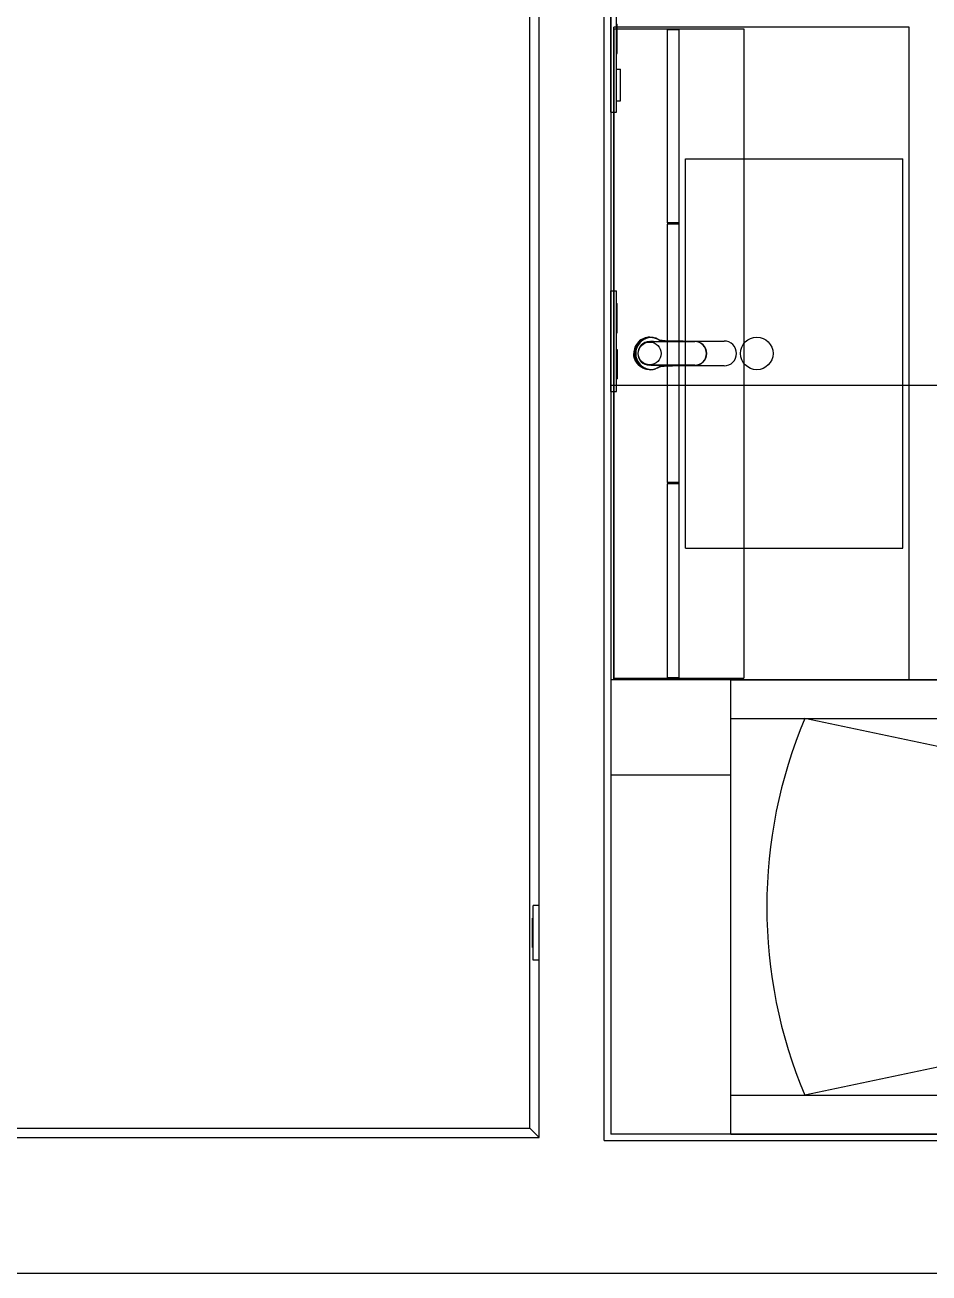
# Model space of a CAD drawing. Header units: millimetres. Extents: x 863 to 5283, y 810 to 2397.
# Drawn here: x 2846.5 to 2985.7, y 1217.1 to 1409.4 of the extents above; entities that cross this region are included whole.
import ezdxf

# ---------------------------------------------------------------- set-up
doc = ezdxf.new("R2010")
doc.units = ezdxf.units.MM
for name, color, linetype in [('Elektryka - obudowy', 253, 'Continuous'), ('Listwy', 9, 'Continuous'), ('Meble', 42, 'Continuous'), ('Płytki', 254, 'Continuous'), ('Wbudowane', 175, 'Continuous'), ('Ściany', 7, 'Continuous')]:
    doc.layers.add(name, color=color, linetype=linetype)

# ---------------------------------------------------------------- blocks, each defined once
blk = doc.blocks.new('Z$W@#28286')
for p, q in [((0, 0), (0, 45.5)), ((0, 45.5), (100.5, 45.5)), ((100.5, 0), (100.5, 45.5)), ((20.25, 34.5), (80.25, 34.5)), ((20.25, 34.5), (20.25, 1)), ((80.25, 34.5), (80.25, 1)), ((0, 0), (100.5, 0)), ((20.25, 1), (80.25, 1))]:
    blk.add_line(p, q)
for centre, radius in [((50.25, 40), 1.75), ((50.25, 23.5), 2.5)]:
    blk.add_circle(centre, radius)
blk = doc.blocks.new('Z$W@#7518')
for p, q in [((0, 0), (0, 20)), ((0, 20), (100, 20)), ((100, 0), (100, 20)), ((0, 10), (100, 10)), ((0.1, 8.2), (0.1, 10)), ((29.9, 10), (29.9, 8.2)), ((30.1, 10), (30.1, 8.2)), ((69.9, 10), (69.9, 8.2)), ((70.1, 10), (70.1, 8.2)), ((99.9, 8.2), (99.9, 10)), ((0.1, 8.2), (29.9, 8.2)), ((30.1, 8.2), (69.9, 8.2)), ((70.1, 8.2), (99.9, 8.2)), ((0, 0), (100, 0))]:
    blk.add_line(p, q)
blk = doc.blocks.new('Z$W@#19311')
for p, q in [((0, 1), (0, 0.1)), ((0, 1), (8.4, 1)), ((0, 0.1), (8.4, 0.1)), ((1.95, 0.1), (1.95, 0)), ((1.95, 0), (6.45, 0)), ((6.45, 0.1), (6.45, 0)), ((8.4, 1), (8.4, 0.1))]:
    blk.add_line(p, q)
blk = doc.blocks.new('Z$W@#10987')
for p, q in [((0, 1.5), (0, 0.6)), ((0, 1.5), (15.5, 1.5)), ((0, 0.6), (15.5, 0.6)), ((1.75, 0.6), (1.75, 0)), ((1.75, 0), (6.65, 0)), ((6.65, 0.6), (6.65, 0)), ((9.05, 0.6), (9.05, 0.5)), ((9.05, 0.5), (13.55, 0.5)), ((13.55, 0.6), (13.55, 0.5)), ((15.5, 1.5), (15.5, 0.6))]:
    blk.add_line(p, q)
blk = doc.blocks.new('Z$W@#30383')
for p, q in [((0, 1), (0, 0.1)), ((0, 1), (15.5, 1)), ((0, 0.1), (15.5, 0.1)), ((1.95, 0.1), (1.95, 0)), ((6.45, 0), (1.95, 0)), ((6.45, 0.1), (6.45, 0)), ((9.05, 0.1), (9.05, 0)), ((9.05, 0), (13.55, 0)), ((13.55, 0.1), (13.55, 0)), ((15.5, 1), (15.5, 0.1))]:
    blk.add_line(p, q)
blk = doc.blocks.new('Z$W@#31226')
for p, q in [((0, 13.24), (0, 13.34)), ((0.04, 13.24), (0, 13.24)), ((0.14, 12.48), (0.14, 12.48)), ((4.95, 13.29), (4.95, 13.34)), ((5, 13.24), (4.95, 13.24)), ((5, 13.34), (5, 13.24)), ((0.64, 6.42), (0.64, 6.41)), ((4.36, 6.41), (4.36, 6.42))]:
    blk.add_line(p, q)
for centre, radius, start, end in [((2.5, 13.34), 2.45, 90.0083, 180.0025), ((2.5, 13.07), 2.46, 5.3754, 174.6244), ((2.5, 13.34), 2.36, 16.9435, 162.8063), ((2.5, 13.34), 2.5, 359.9921, 89.9924), ((2.5, 13.34), 2.45, 359.9985, 89.9917), ((2.5, 13.38), 1.82, 0.6574, 179.3426), ((2.17, 13.24), 2.17, 180.0638, 200.6423), ((2.7, 13.04), 2.67, 174.3393, 181.6927), ((1.18, 13), 1.14, 181.7731, 193.3108), ((2.5, 13.3), 2.49, 193.0006, 221.5953), ((-203.71, 10.86), 204.35, 0.1855, 0.6599), ((222.12, 10.78), 217.76, 179.3551, 179.8044), ((2.5, 13.3), 2.49, 318.3933, 346.9985), ((3.82, 13), 1.14, 346.6315, 358.213), ((4.98, 24.17), 10.83, 269.8204, 270.0839), ((2.18, 13.04), 2.78, 358.3872, 5.434), ((3517.33, 4.15), 3512.98, 179.87972, 179.96292), ((2.5, 6.44), 1.86, 180.7655, 359.2348), ((2.5, 6.44), 1.82, 180.819, 359.181), ((2.49, 1.9), 1.9, 179.5832, 270.4168), ((2.51, 1.9), 1.9, 269.5832, 0.4168)]:
    blk.add_arc(centre, radius, start, end)
for points, degree, knots in [([(0, 13.34), (0, 13.66), (0.09, 14.24), (0.34, 14.81), (0.78, 15.33), (1.4, 15.7), (2.14, 15.84), (2.5, 15.84)], 6, [0, 0, 0, 0, 0, 0, 0, 0.556769, 1, 1, 1, 1, 1, 1, 1]), ([(0.05, 13.34), (0.04, 13.34), (0.02, 13.34), (0.01, 13.34), (0, 13.34), (0, 13.34)], 3, [0, 0, 0, 0, 0.5, 0.5, 1, 1, 1, 1]), ([(0.59, 1.91), (0.59, 3.68), (0.59, 5.45), (0.59, 8.11), (0.59, 9), (0.56, 10.1), (0.56, 10.33), (0.54, 10.77), (0.53, 10.99), (0.49, 11.43), (0.46, 11.65), (0.36, 11.99), (0.3, 12.11), (0.24, 12.23)], 3, [0, 0, 0, 0, 0.5, 0.5, 0.75, 0.75, 0.8125, 0.8125, 0.875, 0.875, 0.9375, 0.9375, 0.9748589, 0.9748589, 0.9748589, 0.9748589]), ([(0.68, 6.42), (0.68, 6.73), (0.68, 7.05), (0.68, 7.37), (0.68, 8.01), (0.68, 8.64), (0.68, 9.28), (0.68, 9.97), (0.68, 10.65), (0.68, 11.34), (0.68, 12.02), (0.68, 12.71), (0.68, 13.39)], 3, [0, 0, 0, 0, 0.136837, 0.136837, 0.136837, 0.410512, 0.410512, 0.410512, 0.705256, 0.705256, 0.705256, 1, 1, 1, 1]), ([(4.32, 13.39), (4.32, 13.07), (4.32, 12.76), (4.32, 12.44), (4.32, 11.8), (4.32, 11.17), (4.32, 10.53), (4.32, 9.84), (4.32, 9.16), (4.32, 8.47), (4.32, 7.79), (4.32, 7.1), (4.32, 6.42)], 3, [0, 0, 0, 0, 0.136837, 0.136837, 0.136837, 0.410512, 0.410512, 0.410512, 0.705256, 0.705256, 0.705256, 1, 1, 1, 1]), ([(4.36, 1.91), (4.36, 2.14), (4.36, 2.38), (4.36, 2.61), (4.36, 3.04), (4.36, 3.48), (4.36, 3.91), (4.36, 5.35), (4.36, 6.79), (4.37, 8.95), (4.37, 9.67), (4.4, 10.75), (4.42, 11.12), (4.49, 11.61), (4.52, 11.76), (4.56, 11.89)], 3, [0, 0, 0, 0, 0.0660073, 0.0660073, 0.0660073, 0.1878325, 0.1878325, 0.1878325, 0.5939162, 0.5939162, 0.7969581, 0.7969581, 0.8984791, 0.8984791, 0.9388997, 0.9388997, 0.9388997, 0.9388997]), ([(4.75, 12.22), (4.7, 12.1), (4.64, 11.98), (4.54, 11.65), (4.51, 11.43), (4.47, 10.99), (4.46, 10.77), (4.44, 10.33), (4.43, 10.1), (4.41, 9), (4.41, 8.11), (4.41, 5.45), (4.41, 3.68), (4.41, 1.91)], 3, [0.0265023, 0.0265023, 0.0265023, 0.0265023, 0.0625, 0.0625, 0.125, 0.125, 0.1875, 0.1875, 0.25, 0.25, 0.5, 0.5, 1, 1, 1, 1])]:
    blk.add_open_spline(points, degree=degree, knots=knots)
for points, degree in [([(0.21, 12.3), (0.19, 12.36), (0.16, 12.42), (0.14, 12.48)], 3), ([(4.86, 12.48), (4.84, 12.41), (4.81, 12.34), (4.78, 12.28)], 3), ([(5, 13.24), (5, 13.19), (5, 13.07), (4.99, 12.91), (4.94, 12.7), (4.86, 12.48)], 5), ([(0.63, 11.52), (0.64, 9.53), (0.64, 7.83), (0.64, 6.42)], 3)]:
    blk.add_open_spline(points, degree=degree)
blk = doc.blocks.new('Z$W@#8064')
for p, q in [((0, 160), (0, 0)), ((0, 160), (70, 160)), ((6, 160), (6, 0)), ((64, 160), (64, 0)), ((70, 160), (70, 0)), ((12, 120.11), (6, 148.61)), ((58, 120.11), (64, 148.61)), ((12, 120.11), (12, 17.33)), ((58, 120.11), (58, 17.4)), ((6, 15.33, 3.98), (12, 17.33, 1.93)), ((64, 15.33, 3.98), (58, 17.4, 1.93)), ((0, 0), (70, 0))]:
    blk.add_line(p, q)
blk.add_circle((35, 30.74), 3)
for centre, radius, start, end in [((35, 79.65), 74.81, 67.1916, 112.8084), ((35, 48.92), 74.81, 72.0945, 107.9055), ((34.9, 84.33, 3.98), 70.81, 251.1307, 289.0395), ((34.9, 84.33, 3.98), 74.81, 247.2742, 292.8911)]:
    blk.add_arc(centre, radius, start, end)

msp = doc.modelspace()

# ---------------------------------------------------------------- linework, layer by layer
at = {"layer": 'Listwy'}
for p, q in [((2924.26, 1239.417), (2924.26, 1511.217)), ((2607.06, 1239.417), (2924.26, 1239.417)), ((2924.26, 1239.417), (2925.66, 1238.017))]:
    msp.add_line(p, q, dxfattribs=at)
at = {"layer": 'Płytki'}
for p, q in [((2936.71, 1429.017), (2936.71, 1309.017)), ((3115.21, 1353.817), (2936.71, 1353.817)), ((2936.71, 1309.017), (2936.71, 1238.517)), ((3094.71, 1308.517), (2936.71, 1308.517)), ((2955.21, 1238.517), (2955.21, 1308.517)), ((2955.21, 1293.817), (2936.71, 1293.817)), ((3115.21, 1238.517), (2936.71, 1238.517))]:
    msp.add_line(p, q, dxfattribs=at)
at = {"layer": 'Ściany'}
for p, q in [((2925.66, 1238.017), (2925.66, 1517.317)), ((2935.71, 1237.517), (2935.71, 1474.817)), ((2605.66, 1238.017), (2925.66, 1238.017)), ((2935.71, 1237.517), (3116.21, 1237.517)), ((2567.91, 1217.117), (3205.11, 1217.117))]:
    msp.add_line(p, q, dxfattribs=at)

# ---------------------------------------------------------------- block references
at = {"layer": 'Elektryka - obudowy', "rotation": 90}
for name, p in [('Z$W@#10987', (2938.21, 1395.917)), ('Z$W@#30383', (2937.71, 1352.917))]:
    msp.add_blockref(name, p, dxfattribs=at)
at = {"layer": 'Elektryka - obudowy', "xscale": -1, "rotation": -90}
msp.add_blockref('Z$W@#19311', (2924.66, 1265.317), dxfattribs=at)
at = {"layer": 'Meble', "rotation": -90.00000000000001}
msp.add_blockref('Z$W@#7518', (2937.21, 1408.767), dxfattribs=at)
at = {"layer": 'Wbudowane', "rotation": 90}
for name, p in [('Z$W@#28286', (2982.71, 1308.517)), ('Z$W@#31226', (2956.087, 1356.268)), ('Z$W@#8064', (3115.21, 1238.517))]:
    msp.add_blockref(name, p, dxfattribs=at)

doc.saveas('drawing.dxf')
